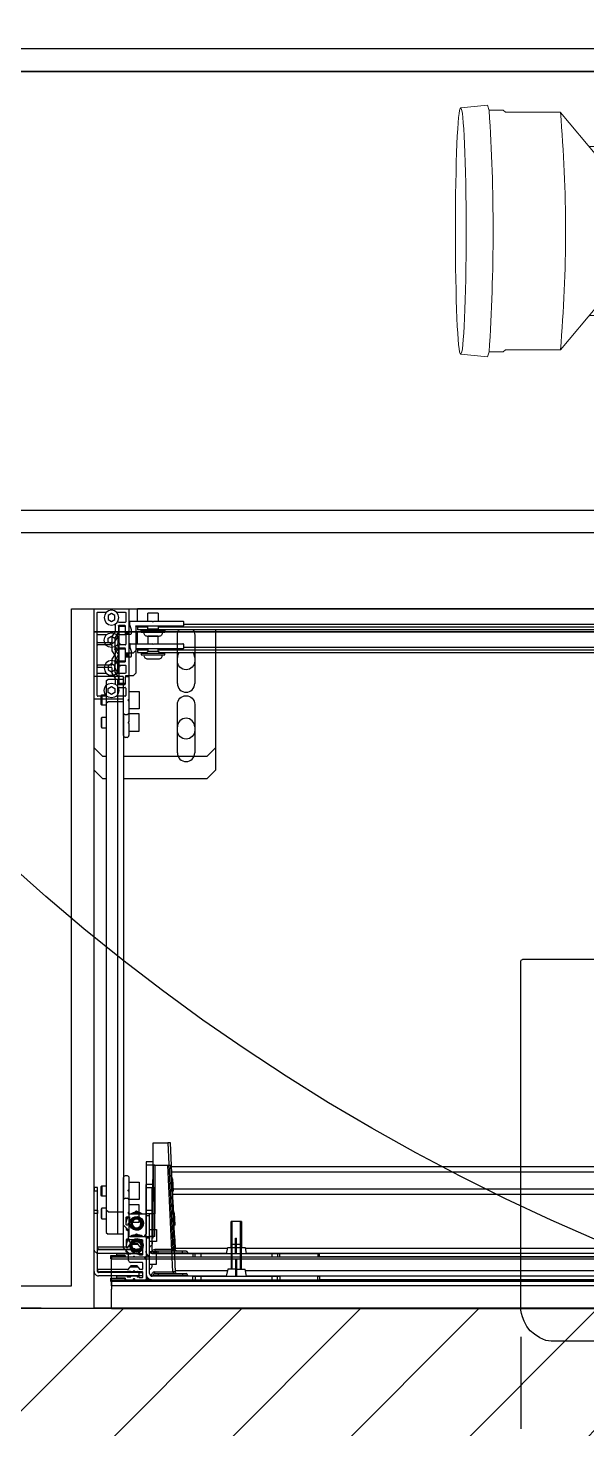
# Model space of a CAD drawing. Header units: centimetres. Extents: x -35664 to 50682, y -23001 to 23705.
# Drawn here: x 8949.5 to 8981.7, y 3815.1 to 3895.9 of the extents above; entities that cross this region are included whole.
import ezdxf

# ---------------------------------------------------------------- set-up
doc = ezdxf.new("R2010")
doc.units = ezdxf.units.CM
for name, pattern in [('ACAD_ISO02W100', [15, 12, -3]), ('Style de ligne -1', [0.41664, 0.20828, -0.20836]), ('VW-01', [0.41656, 0.20828, -0.20828])]:
    doc.linetypes.add(name, pattern=pattern)
for name, color, linetype in [('B aménagement intérieur', 252, 'Continuous'), ('B Faux plafonds', 9, 'Continuous'), ('B Faux plafonds_Hatch', 9, 'Continuous'), ('B Général', 252, 'Continuous'), ('C ANNOTATIONS-prestations', 252, 'Continuous'), ('D SURFACES-shab', 252, 'Continuous'), ('F REMPLISSAGE-vert clair', 252, 'Continuous'), ('F REMPLISSAGE-vert foncé', 252, 'Continuous'), ('MTI900_Alu', 252, 'Continuous'), ('prlm-CHAUFF', 4, 'Continuous'), ('prlm-EAU-CHU', 42, 'Continuous'), ('prlm-MOD', 64, 'Continuous')]:
    doc.layers.add(name, color=color, linetype=linetype)
doc.layers.add('prlm-ZEROPLOT', color=254, linetype='Continuous', plot=False)
doc.layers.get('prlm-CHAUFF').off()

# ---------------------------------------------------------------- blocks, each defined once
blk = doc.blocks.new('B 90.200_wc-2')
at = {"layer": 'B Général', "linetype": 'Continuous'}
for p, q in [((-25, -20.1), (-25, 0)), ((-24.9, 0.1), (24.9, 0.1)), ((25, -20.1), (25, 0)), ((-19.5, -44.2), (-19.5, -21.9)), ((19.5, -44.2), (19.5, -21.9))]:
    blk.add_line(p, q, dxfattribs=at)
at = {"layer": 'B Général', "linetype": 'Continuous', "flags": 128}
blk.add_lwpolyline([(-25, -20.1), (-24.9, -20.6), (-24.75, -20.9), (-24.55, -21.2), (-24.3, -21.45), (-23.9, -21.7), (-23.4, -21.85), (-23.15, -21.9), (23.25, -21.9), (23.55, -21.85), (23.9, -21.7), (24.2, -21.5), (24.45, -21.3), (24.65, -21.05), (24.8, -20.75), (24.9, -20.5), (24.95, -20.3), (25, -20.1)], dxfattribs=at)
for points in [[(-19.5, -44.199), (-19.5, -44.2, 0.036537), (-19.11, -49.53, 0.035337), (-17.941, -54.747), (-17.94, -54.75, 0.041299), (-16.221, -59.088), (-16.22, -59.09), (-16.217, -59.097, 0.041783), (-13.79, -63.08, 0.053503), (-10.774, -66.396), (-10.77, -66.4, 0.054816), (-7.122, -69.019), (-7.12, -69.02, 0.063755), (-3.68, -70.42), (-3.678, -70.421, 0.064897), (0, -70.9)], [(0, -70.9, 0.064897), (3.678, -70.421), (3.68, -70.42, 0.063726), (7.12, -69.02), (7.122, -69.019, 0.054816), (10.77, -66.4), (10.774, -66.396, 0.053503), (13.79, -63.08, 0.041783), (16.217, -59.097), (16.22, -59.09), (16.221, -59.088, 0.041299), (17.94, -54.75), (17.941, -54.747, 0.035337), (19.11, -49.53, 0.036556), (19.5, -44.2)]]:
    blk.add_lwpolyline(points, format="xyb", dxfattribs=at)
at = {"layer": 'B Général', "linetype": 'Continuous'}
for centre, start, end in [((-24.9, 0), 90, 180), ((24.9, 0), 0, 90)]:
    blk.add_arc(centre, 0.1, start, end, dxfattribs=at)
blk = doc.blocks.new('B 90.Groupe-2-1')
at = {"layer": 'B Général', "xscale": -1, "rotation": 270}
blk.add_blockref('B 90.200_wc-2', (35.5, 7.5), dxfattribs=at)
blk = doc.blocks.new('B 90.WC-plan-PMR')
at = {"layer": 'B Général', "linetype": 'Style de ligne -1', "ltscale": 25.4, "flags": 128}
blk.add_lwpolyline([(-114.5, 112.5), (15.5, 112.5), (15.5, 32.5), (-114.5, 32.5)], close=True, dxfattribs=at)
at = {"layer": 'B Général'}
blk.add_blockref('B 90.Groupe-2-1', (0, 0), dxfattribs=at)
blk = doc.blocks.new('B 90.Groupe-7-1')
at = {"layer": 'B Faux plafonds_Hatch', "linetype": 'Continuous'}
h = blk.add_hatch(dxfattribs=at)
h.set_pattern_fill('F_P__SOFFITE', color=256, style=0, pattern_type=2)
h.set_pattern_definition([(45, (0, 0.2205), (-3.5277778, 3.3072917), [])])
h.paths.add_polyline_path([(9042.796, 3554.889), (9042.796, 3822.084), (8892.796, 3822.084), (8892.796, 3893.389), (8822.796, 3893.389), (8822.796, 3554.889)])
at = {"layer": 'B Faux plafonds', "linetype": 'VW-01', "ltscale": 25.4, "flags": 128}
blk.add_lwpolyline([(9042.796, 3554.889), (9042.796, 3822.084), (8892.796, 3822.084), (8892.796, 3893.389), (8822.796, 3893.389), (8822.796, 3554.889)], close=True, dxfattribs=at)
at = {"layer": 'B Général', "linetype": 'Continuous'}
blk.add_line((9042.796, 3893.389), (8806.296, 3893.389), dxfattribs=at)
at = {"layer": 'D SURFACES-shab', "lineweight": 18, "flags": 128}
blk.add_lwpolyline([(8897.796, 3822.084), (9042.796, 3822.084), (9042.796, 3689.481), (8897.796, 3689.481)], close=True, dxfattribs=at)
at = {"layer": 'F REMPLISSAGE-vert clair'}
blk.add_line((9042.796, 3894.689), (8807.596, 3894.689), dxfattribs=at)
at = {"layer": 'F REMPLISSAGE-vert foncé'}
blk.add_line((9042.796, 3894.689), (8807.596, 3894.689), dxfattribs=at)
at = {"layer": 'F REMPLISSAGE-vert foncé', "linetype": 'Continuous'}
blk.add_line((9042.796, 3893.389), (8806.296, 3893.389), dxfattribs=at)
at = {"layer": 'B aménagement intérieur', "rotation": 90}
blk.add_blockref('B 90.WC-plan-PMR', (9010.396, 3806.584), dxfattribs=at)
blk = doc.blocks.new('B 90.Gaine 150_70')
at = {"layer": 'B Général', "linetype": 'Continuous'}
blk.add_line((18.5, 36.305), (-69, 36.305), dxfattribs=at)
at = {"layer": 'B Général', "linetype": 'Continuous', "flags": 128}
for points in [[(-70, 36.305), (19.5, 36.305), (19.5, -2.715), (-70, -2.715)], [(-70, -2.7), (-70, 36.3), (19.5, 36.3), (19.5, -2.7)]]:
    blk.add_lwpolyline(points, close=True, dxfattribs=at)
at = {"layer": 'C ANNOTATIONS-prestations'}
for p, q in [((18.5, 36.305), (18.5, 35.205)), ((-69, 34.755), (18.5, 34.755)), ((18.5, 34.755), (18.5, 35.205)), ((18.5, 34.755), (18.53, 34.755)), ((18.5, 34.755), (18.5, 34.655)), ((18.53, 34.755), (18.53, 34.555)), ((18.5, 34.655), (-69, 34.655)), ((6.5, 34.635), (-22.817, 34.635)), ((10.724, 34.435), (-22.75, 34.435)), ((-22.65, 34.135), (10.784, 34.135)), ((6.5, 34.455), (6.5, 34.655)), ((6.6, 34.455), (6.5, 34.455)), ((6.6, 34.655), (6.6, 34.455)), ((6.6, 34.455), (8.783, 34.455)), ((8.783, 34.455), (8.783, 34.655)), ((8.918, 34.455), (8.783, 34.455)), ((8.918, 34.655), (8.918, 34.455)), ((9.25, 34.455), (8.918, 34.455)), ((9.25, 34.455), (9.25, 34.655)), ((13.35, 34.455), (9.25, 34.455)), ((10.72, 34.455), (10.8, 34.055)), ((11.3, 34.055), (10.8, 34.055)), ((11, 34.055), (11, 32.605)), ((11.061, 34.055), (11.061, 32.605)), ((11.3, 33.646), (11.3, 34.455)), ((11.35, 33.646), (11.35, 34.455)), ((11.35, 34.055), (11.8, 34.055)), ((11.539, 34.055), (11.539, 32.605)), ((11.6, 32.605), (11.6, 34.055)), ((11.8, 34.055), (11.88, 34.455)), ((11.816, 34.135), (14.824, 34.135)), ((14.1, 34.435), (11.876, 34.435)), ((13.35, 34.455), (13.35, 34.655)), ((13.682, 34.455), (13.35, 34.455)), ((13.682, 34.455), (13.682, 34.655)), ((13.817, 34.455), (13.682, 34.455)), ((13.817, 34.655), (13.817, 34.455)), ((13.817, 34.455), (16.15, 34.455)), ((14.1, 34.405), (14.1, 34.455)), ((14.1, 34.405), (14.4, 34.405)), ((14.4, 34.305), (14.2, 34.305)), ((14.4, 34.455), (14.4, 34.405)), ((14.4, 34.405), (15.8, 34.405)), ((14.4, 34.305), (14.4, 34.405)), ((15.8, 34.305), (14.4, 34.305)), ((14.821, 34.198), (14.82, 34.21)), ((14.821, 34.198), (14.971, 34.205)), ((15.1, 28.055), (14.821, 34.198)), ((14.97, 34.21), (14.971, 34.205)), ((16, 34.205), (14.971, 34.205)), ((14.971, 34.205), (15.25, 28.055)), ((15.8, 34.405), (15.8, 34.455)), ((15.8, 34.405), (16.1, 34.405)), ((15.8, 34.305), (15.8, 34.405)), ((16, 34.305), (15.8, 34.305)), ((16, 34.305), (16, 34.205)), ((16.1, 34.455), (16.1, 34.405)), ((16.3, 34.305), (16.3, 32.255)), ((16.4, 34.655), (16.4, 34.55)), ((16.5, 34.655), (16.5, 34.625)), ((16.5, 33.517), (16.5, 34.625)), ((16.7, 34.505), (16.7, 34.215)), ((16.7, 34.435), (16.9, 34.435)), ((16.9, 34.235), (16.7, 34.235)), ((16.7, 34.025), (16.7, 33.685)), ((16.87, 34.535), (16.73, 34.535)), ((17.002, 34.185), (16.73, 34.185)), ((16.859, 34.055), (16.73, 34.055)), ((16.971, 33.918), (16.884, 34.042)), ((16.9, 34.485), (16.9, 34.505)), ((17.001, 34.485), (16.9, 34.485)), ((16.9, 34.435), (19.25, 34.435)), ((16.9, 34.435), (16.9, 34.235)), ((16.9, 34.235), (19.25, 34.235)), ((16.96, 34.485), (16.999, 34.446)), ((16.999, 34.446), (17.037, 34.446)), ((17, 34.235), (17, 34.185)), ((17.03, 34.205), (17.129, 34.205)), ((17.043, 34.185), (17.043, 34.235)), ((17.345, 34.435), (17.06, 34.435)), ((17.129, 34.655), (17.179, 34.606)), ((17.129, 34.205), (17.179, 34.156)), ((17.164, 34.62), (17.236, 34.62)), ((17.221, 34.606), (17.271, 34.655)), ((17.221, 34.156), (17.271, 34.205)), ((17.271, 34.205), (17.375, 34.205)), ((17.357, 34.185), (17.357, 34.235)), ((17.368, 34.446), (17.401, 34.446)), ((17.4, 34.185), (17.4, 34.235)), ((17.401, 34.446), (17.44, 34.485)), ((17.403, 34.185), (17.577, 34.185)), ((17.576, 34.485), (17.404, 34.485)), ((17.516, 34.042), (17.429, 33.918)), ((19.27, 34.055), (17.541, 34.055)), ((17.605, 34.205), (19.2, 34.205)), ((18.17, 34.435), (17.635, 34.435)), ((17.7, 34.625), (17.7, 34.585)), ((17.73, 34.555), (17.73, 34.655)), ((17.73, 34.555), (18.17, 34.555)), ((18.53, 34.555), (17.73, 34.555)), ((18.2, 34.525), (18.2, 34.465)), ((19.3, 34.185), (19.3, 30.835)), ((19.3, 34.105), (19.3, 34.085)), ((19.5, 34.185), (19.5, 30.835)), ((11.3, 33.51), (11.3, 33.646)), ((11.35, 33.646), (11.3, 33.646)), ((11.35, 33.51), (11.3, 33.51)), ((11.35, 33.51), (11.35, 33.646)), ((15.9, 33.755), (15.9, 33.055)), ((16.3, 33.755), (15.9, 33.755)), ((16.15, 33.852), (16.15, 33.755)), ((16.5, 33.517), (16.5, 33.293)), ((16.5, 32.185), (16.5, 33.293)), ((16.579, 33.426), (16.509, 33.496)), ((16.509, 33.314), (16.579, 33.384)), ((16.73, 33.655), (17.41, 33.655)), ((17.404, 33.905), (16.996, 33.905)), ((17, 33.905), (17, 33.875)), ((17, 33.875), (17.4, 33.875)), ((17, 33.875), (17.02, 33.855)), ((17.02, 33.855), (17.38, 33.855)), ((17.043, 33.855), (17.043, 33.905)), ((17.357, 33.855), (17.357, 33.905)), ((17.38, 33.855), (17.4, 33.875)), ((17.4, 33.875), (17.4, 33.905)), ((17.51, 33.555), (17.51, 33.127)), ((11.6, 32.605), (11, 32.605)), ((14.884, 32.805), (14.834, 32.803)), ((14.866, 32.101), (14.834, 32.803)), ((15.9, 33.055), (16.3, 33.055)), ((16.15, 33.055), (16.15, 32.155)), ((16.7, 32.899), (16.7, 32.511)), ((17.407, 32.495), (17.43, 32.495)), ((17.46, 32.465), (17.46, 32.355)), ((17.51, 32.705), (17.479, 32.705)), ((17.49, 32.325), (17.62, 32.325)), ((17.519, 33.106), (17.791, 32.834)), ((17.54, 32.775), (17.54, 32.735)), ((17.556, 33.113), (17.656, 33.055)), ((17.62, 32.805), (17.57, 32.805)), ((17.65, 32.351), (17.604, 32.325)), ((17.65, 32.355), (17.65, 32.775)), ((17.656, 33.055), (17.656, 32.969)), ((17.8, 32.813), (17.8, 30.055)), ((14.866, 32.101), (14.916, 32.104)), ((16, 32.155), (16, 29.355)), ((16, 32.155), (16.15, 32.155)), ((16.101, 28.055), (16.11, 32.255)), ((16.11, 32.255), (16.15, 32.257)), ((16.15, 32.155), (16.3, 32.155)), ((16.15, 32.155), (16.15, 30.655)), ((16.3, 32.255), (16.5, 32.255)), ((16.3, 32.155), (16.3, 32.255)), ((16.5, 32.155), (16.3, 32.155)), ((16.5, 32.185), (16.5, 32.155)), ((16.5, 32.155), (16.5, 30.655)), ((17.47, 32.155), (16.53, 32.155)), ((17.05, 32.005), (16.95, 32.063)), ((17.15, 32.063), (17.05, 32.005)), ((17.5, 30.867), (17.5, 32.125)), ((17.8, 32.035), (18.15, 32.035)), ((18.15, 32.035), (18.7, 32.035)), ((18.15, 1.335), (18.15, 32.035)), ((18.8, 31.935), (18.7, 32.035)), ((18.8, 1.435), (18.8, 31.935)), ((14.973, 30.843), (14.923, 30.841)), ((14.955, 30.139), (14.923, 30.841)), ((16.9, 31.335), (16.9, 30.335)), ((17.5, 31.335), (16.9, 31.335)), ((17.5, 30.867), (17.5, 30.743)), ((17.5, 30.055), (17.5, 30.743)), ((17.529, 30.826), (17.509, 30.846)), ((17.509, 30.764), (17.529, 30.784)), ((19.05, 31.135), (18.8, 31.135)), ((19.05, 31.135), (19.05, 30.535)), ((19.1, 31.085), (19.05, 31.135)), ((19.1, 30.585), (19.1, 31.085)), ((19.3, 30.835), (19.5, 30.835)), ((19.3, 30.635), (19.3, 30.835)), ((19.5, 30.835), (19.5, 30.635)), ((14.955, 30.139), (15.005, 30.142)), ((16.15, 30.655), (16.5, 30.655)), ((16.5, 30.655), (16.5, 29.355)), ((16.9, 30.335), (17.5, 30.335)), ((17.7, 29.955), (17.6, 29.955)), ((17.8, 3.285), (17.8, 30.055)), ((18.8, 30.535), (19.05, 30.535)), ((19.05, 30.535), (19.1, 30.585)), ((19.5, 30.635), (19.3, 30.635)), ((-22.475, 29.735), (15.024, 29.735)), ((-22.475, 29.435), (15.037, 29.435)), ((16, 29.355), (16.5, 29.355)), ((16.103, 29.155), (16.5, 29.155)), ((16.5, 29.355), (16.5, 29.155)), ((15.25, 28.055), (15.1, 28.055)), ((16.101, 28.055), (15.25, 28.055)), ((12.5, 5.285), (13, 5.785)), ((13, 5.785), (17.8, 5.785)), ((18.8, 5.785), (19, 5.785)), ((19, 5.785), (19.5, 5.285)), ((12.5, -1.515), (12.5, 5.285)), ((19.5, 5.285), (19.5, 1.155)), ((13.7, 2.785), (13.7, 4.285)), ((14.7, 4.285), (14.7, 2.785)), ((17.5, 2.585), (17.5, 3.285)), ((17.6, 3.385), (17.7, 3.385)), ((17.8, 3.285), (17.8, 1.215)), ((16.9, 3.035), (16.9, 2.035)), ((17.5, 3.035), (16.9, 3.035)), ((17.529, 2.556), (17.5, 2.585)), ((17.5, 2.585), (17.5, 2.485)), ((17.5, 2.485), (17.529, 2.514)), ((17.5, -0.085), (17.5, 2.485)), ((19.05, 2.835), (18.8, 2.835)), ((19.05, 2.835), (19.05, 2.235)), ((19.1, 2.785), (19.05, 2.835)), ((19.1, 2.285), (19.1, 2.785)), ((16.9, 2.035), (17.5, 2.035)), ((18.8, 2.235), (19.05, 2.235)), ((19.05, 2.235), (19.1, 2.285)), ((17.68, 0.545), (17.68, 0.975)), ((17.71, 1.005), (18.217, 1.005)), ((17.8, 1.335), (18.15, 1.335)), ((17.83, 1.185), (19.47, 1.185)), ((18.15, 1.335), (18.7, 1.335)), ((18.3, 0.8), (18.5, 0.916)), ((18.5, 0.916), (18.7, 0.8)), ((18.7, 1.335), (18.8, 1.435)), ((18.783, 1.005), (19.29, 1.005)), ((19.32, 0.975), (19.32, -0.625)), ((19.5, 1.155), (19.5, -2.685)), ((13.7, -1.215), (13.7, 0.285)), ((14.7, 0.285), (14.7, -1.215)), ((17.7, 0.305), (17.7, -0.085)), ((18.03, 0.515), (17.71, 0.515)), ((18.07, 0.335), (17.73, 0.335)), ((17.73, 0.285), (18.02, 0.285)), ((18.05, 0.255), (18.05, -0.665)), ((18.1, -0.065), (18.1, 0.305)), ((18.28, -0.001), (18.28, 0.321)), ((18.3, 0.57), (18.3, 0.8)), ((18.5, 0.454), (18.3, 0.57)), ((18.7, 0.57), (18.5, 0.454)), ((18.7, 0.8), (18.7, 0.57)), ((17.25, -0.165), (17.1, -0.315)), ((17.1, -1.715), (17.1, -0.315)), ((17.25, -0.165), (17.67, -0.165)), ((17.67, -0.115), (17.53, -0.115)), ((17.7, -0.135), (17.7, -0.085)), ((18.05, -0.665), (18, -0.715)), ((18, -0.715), (18.05, -0.765)), ((18.127, -0.315), (18.05, -0.315)), ((18.05, -0.392), (18.171, -0.392)), ((18.05, -0.765), (18.05, -1.685)), ((18.295, -0.357), (18.1, -0.065)), ((18.127, -0.315), (18.127, -1.115)), ((18.3, -0.615), (18.127, -0.315)), ((18.48, -0.311), (18.285, -0.018)), ((18.3, -1.056), (18.3, -0.374)), ((18.48, -0.625), (18.48, -0.311)), ((18.48, -1.11), (18.48, -0.805)), ((19.29, -0.655), (18.51, -0.655)), ((18.51, -0.775), (19.29, -0.775)), ((19.32, -0.805), (19.32, -2.505)), ((15.75, -1.515), (-66.25, -1.515)), ((16.78, -1.365), (15.42, -1.365)), ((15.42, -1.365), (15.42, -1.465)), ((16.78, -1.465), (15.42, -1.465)), ((15.42, -1.465), (15.42, -1.515)), ((15.7, -1.465), (15.8, -1.565)), ((16.425, -1.135), (15.775, -1.135)), ((15.8, -1.565), (16.4, -1.565)), ((15.8, -1.565), (15.8, -1.715)), ((16.4, -1.565), (16.5, -1.465)), ((16.4, -1.715), (16.4, -1.565)), ((17, -1.515), (16.45, -1.515)), ((16.78, -1.465), (16.78, -1.365)), ((16.78, -1.515), (16.78, -1.465)), ((17, -1.665), (17, -1.515)), ((17.35, -1.295), (17.35, -1.51)), ((17.448, -1.81), (17.352, -1.52)), ((17.67, -1.265), (17.38, -1.265)), ((17.5, -2.685), (17.5, -1.345)), ((17.53, -1.315), (17.67, -1.315)), ((17.7, -1.345), (17.7, -1.295)), ((17.7, -1.345), (17.7, -1.735)), ((18.05, -1.038), (18.171, -1.038)), ((18.05, -1.115), (18.127, -1.115)), ((18.1, -1.735), (18.1, -1.374)), ((18.105, -1.357), (18.295, -1.073)), ((18.127, -1.115), (18.3, -0.815)), ((18.28, -1.851), (18.28, -1.429)), ((18.285, -1.412), (18.475, -1.127)), ((15.8, -1.665), (-66.3, -1.665)), ((14.35, -1.815), (-64.85, -1.815)), ((14.35, -1.985), (14.35, -1.745)), ((14.38, -1.715), (17.04, -1.715)), ((16.05, -2.015), (14.38, -2.015)), ((15.8, -2.015), (15.8, -2.465)), ((16.05, -2.015), (16.1, -1.965)), ((16.1, -1.965), (16.15, -2.015)), ((17.42, -2.015), (16.15, -2.015)), ((17, -1.665), (16.4, -1.665)), ((16.4, -2.465), (16.4, -2.015)), ((17, -1.665), (17, -1.715)), ((17, -2.015), (17, -2.715)), ((17.45, -1.985), (17.45, -1.82)), ((17.68, -2.505), (17.68, -1.975)), ((17.71, -1.945), (18.056, -1.945)), ((18.02, -1.715), (17.73, -1.715)), ((17.73, -1.765), (18.07, -1.765)), ((18.3, -2.1), (18.5, -1.984)), ((18.3, -2.33), (18.3, -2.1)), ((18.5, -2.446), (18.3, -2.33)), ((18.5, -1.984), (18.7, -2.1)), ((18.7, -2.33), (18.5, -2.446)), ((18.7, -2.1), (18.7, -2.33)), ((17, -2.715), (-67.5, -2.715)), ((16.4, -2.465), (15.8, -2.465)), ((17.53, -2.715), (17, -2.715)), ((19.47, -2.715), (17.53, -2.715)), ((18.217, -2.535), (17.71, -2.535)), ((19.29, -2.535), (18.783, -2.535)), ((19.5, -2.715), (19.47, -2.715)), ((19.5, -2.685), (19.5, -2.715)), ((75, -35), (-75, -35))]:
    blk.add_line(p, q, dxfattribs=at)
at = {"layer": 'C ANNOTATIONS-prestations', "flags": 128}
for points in [[(14.1, 34.405, 0.198912), (14.129, 34.334, 0.198912), (14.2, 34.305)], [(14.82, 34.21, 0.193016), (14.789, 34.277, 0.193016), (14.72, 34.305)], [(16, 34.205, 0.227222), (16.156, 34.28, 0.227222), (16.195, 34.448)], [(16, 34.305, 0.198912), (16.071, 34.334, 0.198912), (16.1, 34.405)], [(16.5, 34.305, 0.198912), (16.397, 34.552, 0.198912), (16.15, 34.655)], [(16.3, 34.305, 0.198912), (16.256, 34.411, 0.198912), (16.15, 34.455)], [(16.222, 34.005, 0.109774), (16.169, 33.936, 0.109774), (16.15, 33.852)], [(16.222, 34.005, 0.028434), (16.263, 34.044, 0.028434), (16.3, 34.087)], [(16.53, 34.655, 0.198912), (16.509, 34.646, 0.198912), (16.5, 34.625)], [(16.73, 34.535, 0.198912), (16.709, 34.526, 0.198912), (16.7, 34.505)], [(16.7, 34.215, 0.198912), (16.709, 34.194, 0.198912), (16.73, 34.185)], [(16.73, 34.055, 0.198912), (16.709, 34.046, 0.198912), (16.7, 34.025)], [(16.884, 34.042, 0.120588), (16.873, 34.052, 0.120588), (16.859, 34.055)], [(16.9, 34.505, 0.198912), (16.891, 34.526, 0.198912), (16.87, 34.535)], [(17, 34.435, 0.013224), (17, 34.44, 0.013224), (16.999, 34.446)], [(17.03, 34.46, 0.17724), (17.02, 34.478, 0.17724), (17.001, 34.485)], [(17.002, 34.185, 0.155096), (17.019, 34.191, 0.155096), (17.03, 34.205)], [(17.03, 34.46, 0.17724), (17.041, 34.442, 0.17724), (17.06, 34.435)], [(17.179, 34.606, 0.198912), (17.2, 34.597, 0.198912), (17.221, 34.606)], [(17.179, 34.156, 0.198912), (17.2, 34.147, 0.198912), (17.221, 34.156)], [(17.345, 34.435, 0.17724), (17.364, 34.442, 0.17724), (17.375, 34.46)], [(17.404, 34.485, 0.17724), (17.385, 34.478, 0.17724), (17.375, 34.46)], [(17.375, 34.205, 0.155096), (17.386, 34.191, 0.155096), (17.403, 34.185)], [(17.401, 34.446, 0.013224), (17.4, 34.44, 0.013224), (17.4, 34.435)], [(17.541, 34.055, 0.120588), (17.527, 34.052, 0.120588), (17.516, 34.042)], [(17.605, 34.46, 0.17724), (17.595, 34.478, 0.17724), (17.576, 34.485)], [(17.577, 34.185, 0.155096), (17.594, 34.191, 0.155096), (17.605, 34.205)], [(17.605, 34.46, 0.17724), (17.616, 34.442, 0.17724), (17.635, 34.435)], [(17.7, 34.625, 0.198912), (17.691, 34.646, 0.198912), (17.67, 34.655)], [(17.7, 34.585, 0.198912), (17.709, 34.564, 0.198912), (17.73, 34.555)], [(18.2, 34.525, 0.198912), (18.191, 34.546, 0.198912), (18.17, 34.555)], [(18.17, 34.435, 0.198912), (18.191, 34.444, 0.198912), (18.2, 34.465)], [(19.3, 34.105, 0.198912), (19.271, 34.176, 0.198912), (19.2, 34.205)], [(19.5, 34.185, 0.198912), (19.427, 34.362, 0.198912), (19.25, 34.435)], [(19.3, 34.185, 0.198912), (19.285, 34.22, 0.198912), (19.25, 34.235)], [(19.27, 34.055, 0.198912), (19.291, 34.064, 0.198912), (19.3, 34.085)], [(16.5, 33.517, 0.098491), (16.502, 33.506, 0.098491), (16.509, 33.496)], [(16.509, 33.314, 0.098491), (16.502, 33.304, 0.098491), (16.5, 33.293)], [(16.579, 33.384, 0.198912), (16.588, 33.405, 0.198912), (16.579, 33.426)], [(16.7, 33.685, 0.198912), (16.709, 33.664, 0.198912), (16.73, 33.655)], [(16.971, 33.918, 0.120588), (16.982, 33.908, 0.120588), (16.996, 33.905)], [(17.404, 33.905, 0.120588), (17.418, 33.908, 0.120588), (17.429, 33.918)], [(17.51, 33.555, 0.198912), (17.481, 33.626, 0.198912), (17.41, 33.655)], [(17.633, 32.992, 0.041018), (17.579, 33.083, 0.041018), (17.51, 33.164)], [(17.51, 33.127, 0.098491), (17.512, 33.116, 0.098491), (17.519, 33.106)], [(17.449, 32.733, 0.366532), (17.088, 33.103, 0.366532), (16.664, 32.808, 0.366532), (16.884, 32.341, 0.366532), (17.382, 32.482)], [(17.382, 32.482, 0.082935), (17.436, 32.602, 0.082935), (17.449, 32.733)], [(17.407, 32.495, 0.122946), (17.393, 32.491, 0.122946), (17.382, 32.482)], [(17.46, 32.465, 0.198912), (17.451, 32.486, 0.198912), (17.43, 32.495)], [(17.449, 32.733, 0.189855), (17.458, 32.713, 0.189855), (17.479, 32.705)], [(17.46, 32.355, 0.198912), (17.469, 32.334, 0.198912), (17.49, 32.325)], [(17.51, 32.705, 0.198912), (17.531, 32.714, 0.198912), (17.54, 32.735)], [(17.514, 32.325, 0.104675), (17.628, 32.546, 0.104675), (17.643, 32.794)], [(17.57, 32.805, 0.198912), (17.549, 32.796, 0.198912), (17.54, 32.775)], [(17.577, 32.325, 0.02871), (17.617, 32.388, 0.02871), (17.65, 32.455)], [(17.65, 32.775, 0.198912), (17.641, 32.796, 0.198912), (17.62, 32.805)], [(17.62, 32.325, 0.198912), (17.641, 32.334, 0.198912), (17.65, 32.355)], [(17.8, 32.813, 0.098491), (17.798, 32.824, 0.098491), (17.791, 32.834)], [(16.5, 32.185, 0.198912), (16.509, 32.164, 0.198912), (16.53, 32.155)], [(16.704, 32.155, 0.14145), (17.05, 32.055, 0.14145), (17.396, 32.155)], [(16.81, 32.155, 0.103148), (17.05, 32.105, 0.103148), (17.29, 32.155)], [(17.5, 32.125, 0.198912), (17.491, 32.146, 0.198912), (17.47, 32.155)], [(17.5, 30.867, 0.098491), (17.502, 30.856, 0.098491), (17.509, 30.846)], [(17.509, 30.764, 0.098491), (17.502, 30.754, 0.098491), (17.5, 30.743)], [(17.529, 30.784, 0.198912), (17.538, 30.805, 0.198912), (17.529, 30.826)], [(17.5, 30.055, 0.198912), (17.529, 29.984, 0.198912), (17.6, 29.955)], [(17.7, 29.955, 0.198912), (17.771, 29.984, 0.198912), (17.8, 30.055)], [(14.7, 4.285, 0.414214), (14.2, 4.785, 0.414214), (13.7, 4.285)], [(17.6, 3.385, 0.198912), (17.529, 3.356, 0.198912), (17.5, 3.285)], [(17.8, 3.285, 0.198912), (17.771, 3.356, 0.198912), (17.7, 3.385)], [(13.7, 2.785, 0.414214), (14.2, 2.285, 0.414214), (14.7, 2.785)], [(17.529, 2.514, 0.198912), (17.538, 2.535, 0.198912), (17.529, 2.556)], [(17.71, 1.005, 0.198912), (17.689, 0.996, 0.198912), (17.68, 0.975)], [(17.8, 1.215, 0.198912), (17.809, 1.194, 0.198912), (17.83, 1.185)], [(18.22, 1.005, 0.01196), (18.219, 1.005, 0.01196), (18.217, 1.005)], [(18.783, 1.005, 0.01196), (18.781, 1.005, 0.01196), (18.78, 1.005)], [(19.32, 0.975, 0.198912), (19.311, 0.996, 0.198912), (19.29, 1.005)], [(19.5, 1.155, 0.198912), (19.491, 1.176, 0.198912), (19.47, 1.185)], [(14.7, 0.285, 0.414214), (14.2, 0.785, 0.414214), (13.7, 0.285)], [(17.68, 0.545, 0.198912), (17.689, 0.524, 0.198912), (17.71, 0.515)], [(17.73, 0.335, 0.198912), (17.709, 0.326, 0.198912), (17.7, 0.305)], [(17.73, 0.285, 0.198912), (17.709, 0.276, 0.198912), (17.7, 0.255)], [(18.05, 0.255, 0.198912), (18.041, 0.276, 0.198912), (18.02, 0.285)], [(18.03, 0.515, 0.095961), (18.068, 0.522, 0.095961), (18.099, 0.543)], [(18.1, 0.305, 0.198912), (18.091, 0.326, 0.198912), (18.07, 0.335)], [(17.5, -0.085, 0.198912), (17.509, -0.106, 0.198912), (17.53, -0.115)], [(17.67, -0.115, 0.198912), (17.691, -0.106, 0.198912), (17.7, -0.085)], [(17.67, -0.165, 0.198912), (17.691, -0.156, 0.198912), (17.7, -0.135)], [(18.28, -0.001, 0.073633), (18.281, -0.01, 0.073633), (18.285, -0.018)], [(18.3, -0.374, 0.073633), (18.299, -0.365, 0.073633), (18.295, -0.357)], [(18.48, -0.625, 0.198912), (18.489, -0.646, 0.198912), (18.51, -0.655)], [(18.51, -0.775, 0.198912), (18.489, -0.784, 0.198912), (18.48, -0.805)], [(19.29, -0.655, 0.198912), (19.311, -0.646, 0.198912), (19.32, -0.625)], [(19.32, -0.805, 0.198912), (19.311, -0.784, 0.198912), (19.29, -0.775)], [(13.7, -1.215, 0.080612), (13.726, -1.373, 0.080612), (13.8, -1.515)], [(14.6, -1.515, 0.080612), (14.674, -1.373, 0.080612), (14.7, -1.215)], [(15.775, -1.135, 0.218554), (15.623, -1.205, 0.218554), (15.577, -1.365)], [(15.577, -1.36, 0.003145), (15.576, -1.362, 0.003145), (15.576, -1.365)], [(16.623, -1.365, 0.218554), (16.577, -1.205, 0.218554), (16.425, -1.135)], [(16.624, -1.365, 0.003145), (16.624, -1.362, 0.003145), (16.623, -1.36)], [(17.38, -1.265, 0.198912), (17.359, -1.274, 0.198912), (17.35, -1.295)], [(17.35, -1.51, 0.040241), (17.35, -1.515, 0.040241), (17.352, -1.52)], [(17.53, -1.315, 0.198912), (17.509, -1.324, 0.198912), (17.5, -1.345)], [(17.7, -1.295, 0.198912), (17.691, -1.274, 0.198912), (17.67, -1.265)], [(17.7, -1.345, 0.198912), (17.691, -1.324, 0.198912), (17.67, -1.315)], [(18.105, -1.357, 0.073633), (18.101, -1.365, 0.073633), (18.1, -1.374)], [(18.285, -1.412, 0.073633), (18.281, -1.42, 0.073633), (18.28, -1.429)], [(18.295, -1.073, 0.073633), (18.299, -1.065, 0.073633), (18.3, -1.056)], [(18.475, -1.127, 0.073633), (18.479, -1.119, 0.073633), (18.48, -1.11)], [(14.38, -1.715, 0.198912), (14.359, -1.724, 0.198912), (14.35, -1.745)], [(14.35, -1.985, 0.198912), (14.359, -2.006, 0.198912), (14.38, -2.015)], [(17.04, -1.715, 0.414214), (17.07, -1.745, 0.414214), (17.1, -1.715)], [(17.42, -2.015, 0.198912), (17.441, -2.006, 0.198912), (17.45, -1.985)], [(17.45, -1.82, 0.040241), (17.45, -1.815, 0.040241), (17.448, -1.81)], [(17.71, -1.945, 0.198912), (17.689, -1.954, 0.198912), (17.68, -1.975)], [(17.7, -1.685, 0.198912), (17.709, -1.706, 0.198912), (17.73, -1.715)], [(17.7, -1.735, 0.198912), (17.709, -1.756, 0.198912), (17.73, -1.765)], [(18.02, -1.715, 0.198912), (18.041, -1.706, 0.198912), (18.05, -1.685)], [(18.14, -1.99, 0.123554), (18.104, -1.957, 0.123554), (18.056, -1.945)], [(18.07, -1.765, 0.198912), (18.091, -1.756, 0.198912), (18.1, -1.735)], [(17.5, -2.685, 0.198912), (17.509, -2.706, 0.198912), (17.53, -2.715)], [(17.68, -2.505, 0.198912), (17.689, -2.526, 0.198912), (17.71, -2.535)], [(18.217, -2.535, 0.01196), (18.219, -2.535, 0.01196), (18.22, -2.535)], [(18.78, -2.535, 0.01196), (18.781, -2.535, 0.01196), (18.783, -2.535)], [(19.29, -2.535, 0.198912), (19.311, -2.526, 0.198912), (19.32, -2.505)], [(19.47, -2.715, 0.198912), (19.491, -2.706, 0.198912), (19.5, -2.685)]]:
    blk.add_lwpolyline(points, format="xyb", dxfattribs=at)
at = {"layer": 'C ANNOTATIONS-prestations'}
for centre, radius in [((17.05, 32.705), 0.35), ((17.05, 32.705), 0.3), ((17.05, 32.705), 0.25), ((18.5, 0.685), 0.425), ((18.5, -2.215), 0.425)]:
    blk.add_circle(centre, radius, dxfattribs=at)
for points, knots in [([(14.97, 34.21), (14.97, 34.21), (14.968, 34.222), (14.956, 34.239), (14.941, 34.252), (14.921, 34.265), (14.896, 34.276), (14.867, 34.286), (14.818, 34.298), (14.754, 34.305), (14.724, 34.305), (14.722, 34.305), (14.72, 34.305)], [0, 0, 0, 1, 2, 3, 4, 5, 6, 7, 8, 9, 9, 10, 10, 10]), ([(14.82, 34.21), (14.82, 34.209), (14.821, 34.209), (14.822, 34.209), (14.824, 34.208), (14.833, 34.207), (14.852, 34.207), (14.88, 34.207), (14.931, 34.208), (14.968, 34.209), (14.969, 34.209), (14.97, 34.21)], [0, 0, 0, 1, 2, 3, 4, 5, 6, 7, 8, 8, 9, 9, 9])]:
    blk.add_open_spline(points, degree=2, knots=knots, dxfattribs=at)
blk = doc.blocks.new('xi.dchrob')
at = {"layer": 'prlm-ZEROPLOT', "color": 253, "linetype": 'ACAD_ISO02W100', "ltscale": 5}
for radius in [180, 120]:
    blk.add_circle((13.375, 0), radius, dxfattribs=at)
blk = doc.blocks.new('xi.aam33')
at = {"layer": 'prlm-EAU-CHU', "color": 0, "lineweight": 13}
for p, q in [((-5.89, 11.331), (-5.799, 13.123)), ((5.799, 13.123), (5.89, 11.331)), ((-5.41, 7.114), (-5.41, 10.463)), ((5.41, 10.463), (5.41, 7.114)), ((6.828, 4.34), (8.907, 6.841)), ((8.922, 6.85), (12.093, 6.85)), ((12.093, 6.85), (12.219, 6.97)), ((12.219, 6.97), (13.031, 6.97)), ((13.12, 7.25), (13.031, 6.97)), ((13.12, 7.25), (14.668, 7.106)), ((-5, 3.931), (-5, 6.323)), ((5, 6.323), (5, 4.87)), ((7.269, 4.87), (4.958, 4.867)), ((8.907, -6.841), (6.828, -4.34)), ((4.091, -4.87), (7.269, -4.87)), ((12.093, -6.85), (8.922, -6.85)), ((12.219, -6.97), (12.093, -6.85)), ((13.031, -6.97), (12.219, -6.97)), ((13.028, -6.944), (13.12, -7.25)), ((14.668, -7.106), (13.12, -7.25))]:
    blk.add_line(p, q, dxfattribs=at)
at = {"layer": 'prlm-EAU-CHU', "color": 0, "lineweight": 13, "flags": 128}
blk.add_lwpolyline([(4.958, 4.867), (4.86, 4.836), (4.68, 4.729), (4.43, 4.564)], dxfattribs=at)
at = {"layer": 'prlm-EAU-CHU', "color": 0, "lineweight": 13}
for radius in [6.36, 4.675]:
    blk.add_circle((0, 0), radius, dxfattribs=at)
for centre, radius, start, end in [((-4.475, 7.136), 0.936, 184.66048, 218.12589), ((-2.54, 9.094), 3.683, 223.50702, 258.77599), ((2.54, 9.094), 3.683, 281.22401, 316.49298), ((4.475, 7.136), 0.936, 321.87411, 355.33952), ((87.178, 0), 78.555, 174.99745, 185.00255), ((119.647, -0.014), 106.844, 176.25229, 183.71904), ((11.683, 0.728), 6.052, 143.44583, 163.86683), ((11.683, -0.728), 6.052, 196.13317, 216.55417)]:
    blk.add_arc(centre, radius, start, end, dxfattribs=at)
at = {"layer": 'prlm-EAU-CHU', "color": 0, "lineweight": 13, "extrusion": (0, 0, -1)}
for centre, major_axis, ratio in [((0, 13.073), (-5.789, 0), 0.383426), ((0, 13.073), (-5.115, 0), 0.383329), ((14.667, 0), (0, -7.101), 0.043635)]:
    blk.add_ellipse(centre, major_axis=major_axis, ratio=ratio, dxfattribs=at)
for centre, major_axis, ratio, start_param, end_param in [((-0.001, 12.093), (4.098, -0.028), 0.383971, 2.986035, 6.398097), ((0, 11.414), (5.894, 0), 0.391508, 0.036281, 3.105311)]:
    blk.add_ellipse(centre, major_axis=major_axis, ratio=ratio, start_param=start_param, end_param=end_param, dxfattribs=at)
blk = doc.blocks.new('B 70.MTI900_Alu_390')
at = {"layer": 'MTI900_Alu', "color": 1, "linetype": 'Continuous'}
for p, q in [((-4.225, 0), (4.225, 0)), ((4.278, 0), (4.225, 0)), ((4.225, -0.07), (4.225, 0)), ((4.472, 0), (4.278, 0)), ((4.475, 0), (4.472, 0)), ((4.475, -0.003), (4.475, 0)), ((3.96, -0.073), (3.96, -0.097)), ((4.13, -0.07), (3.963, -0.07)), ((4.105, -0.025), (4.165, -0.025)), ((4.105, -0.025), (4.105, -0.07)), ((4.135, -0.075), (4.13, -0.07)), ((4.14, -0.07), (4.135, -0.075)), ((4.267, -0.07), (4.14, -0.07)), ((4.165, -0.07), (4.165, -0.025)), ((4.27, -0.0895), (4.27, -0.073)), ((4.275, -0.003), (4.275, -0.137)), ((4.293, -0.021), (4.293, -0.074)), ((4.3467, -0.018), (4.296, -0.018)), ((4.296, -0.077), (4.3306, -0.077)), ((4.355, -0.0385), (4.375, -0.0269)), ((4.355, -0.0615), (4.355, -0.0385)), ((4.375, -0.0731), (4.355, -0.0615)), ((4.375, -0.0269), (4.395, -0.0385)), ((4.395, -0.0615), (4.375, -0.0731)), ((4.395, -0.0385), (4.395, -0.0615)), ((4.454, -0.018), (4.4033, -0.018)), ((4.457, -0.191), (4.457, -0.021)), ((4.475, -0.387), (4.475, -0.003)), ((-4.105, -0.105), (4.105, -0.105)), ((-4.1, -0.12), (4.1, -0.12)), ((-3.96, -0.09), (3.96, -0.09)), ((3.775, -0.12), (3.775, -0.8)), ((3.895, -0.15), (3.895, -0.3)), ((3.963, -0.1), (4.229, -0.1)), ((3.995, -0.3), (3.995, -0.15)), ((4.067, -0.12), (4.067, -0.125)), ((4.067, -0.125), (4.203, -0.125)), ((4.067, -0.125), (4.067, -0.135)), ((4.067, -0.135), (4.203, -0.135)), ((4.105, -0.115), (4.095, -0.125)), ((4.1025, -0.158), (4.1675, -0.158)), ((4.105, -0.1), (4.105, -0.115)), ((4.165, -0.115), (4.105, -0.115)), ((4.165, -0.115), (4.165, -0.1)), ((4.165, -0.105), (4.225, -0.105)), ((4.175, -0.125), (4.165, -0.115)), ((4.17, -0.12), (4.225, -0.12)), ((4.203, -0.125), (4.203, -0.12)), ((4.203, -0.135), (4.203, -0.125)), ((4.225, -0.105), (4.225, -0.1)), ((4.225, -0.105), (4.225, -0.12)), ((4.235, -0.1), (4.235, -0.24)), ((4.26, -0.142), (4.26, -0.1205)), ((4.2602, -0.1195), (4.2698, -0.0905)), ((4.292, -0.145), (4.263, -0.145)), ((4.278, -0.14), (4.292, -0.14)), ((4.295, -0.137), (4.295, -0.098)), ((4.295, -0.137), (4.295, -0.142)), ((4.298, -0.095), (4.332, -0.095)), ((4.327, -0.1), (4.298, -0.1)), ((4.33, -0.195), (4.33, -0.103)), ((4.3377, -0.16), (4.33, -0.16)), ((4.335, -0.098), (4.335, -0.1341)), ((4.3355, -0.1358), (4.3545, -0.1642)), ((4.3377, -0.16), (4.3377, -0.24)), ((4.355, -0.19), (4.3377, -0.16)), ((4.353, -0.0864), (4.353, -0.1286)), ((4.3535, -0.1303), (4.3725, -0.1588)), ((4.373, -0.1605), (4.373, -0.191)), ((4.235, -0.24), (4.25, -0.255)), ((4.33, -0.195), (4.325, -0.2)), ((4.325, -0.2), (4.33, -0.205)), ((4.33, -0.1677), (4.3421, -0.1677)), ((4.33, -0.297), (4.33, -0.205)), ((4.33, -0.2323), (4.3421, -0.2323)), ((4.33, -0.24), (4.3377, -0.24)), ((4.3545, -0.2358), (4.335, -0.265)), ((4.3377, -0.24), (4.355, -0.21)), ((4.373, -0.2404), (4.3535, -0.2697)), ((4.355, -0.1659), (4.355, -0.2341)), ((4.373, -0.209), (4.373, -0.2404)), ((4.454, -0.194), (4.376, -0.194)), ((4.376, -0.206), (4.454, -0.206)), ((4.457, -0.369), (4.457, -0.209)), ((4.25, -0.255), (4.292, -0.255)), ((4.275, -0.263), (4.275, -0.52)), ((4.292, -0.26), (4.278, -0.26)), ((4.295, -0.258), (4.295, -0.263)), ((4.295, -0.302), (4.295, -0.263)), ((4.328, -0.323), (4.296, -0.323)), ((4.298, -0.3), (4.327, -0.3)), ((4.332, -0.305), (4.298, -0.305)), ((4.335, -0.265), (4.335, -0.302)), ((4.353, -0.2714), (4.353, -0.3036)), ((4.355, -0.3285), (4.375, -0.3169)), ((4.375, -0.3169), (4.395, -0.3285)), ((4.293, -0.326), (4.293, -0.369)), ((4.296, -0.372), (4.3467, -0.372)), ((4.305, -0.6), (4.305, -0.393)), ((4.308, -0.39), (4.472, -0.39)), ((4.355, -0.3515), (4.355, -0.3285)), ((4.375, -0.3631), (4.355, -0.3515)), ((4.395, -0.3515), (4.375, -0.3631)), ((4.395, -0.3285), (4.395, -0.3515)), ((4.4033, -0.372), (4.454, -0.372)), ((4.475, -0.8), (4.475, -0.387)), ((4.215, -0.475), (4.215, -0.575)), ((4.275, -0.475), (4.215, -0.475)), ((4.34, -0.405), (4.305, -0.405)), ((4.34, -0.405), (4.34, -3.475)), ((4.395, -0.405), (4.34, -0.405)), ((4.405, -0.415), (4.395, -0.405)), ((4.405, -0.415), (4.405, -3.465)), ((3.895, -0.55), (3.895, -0.7)), ((3.995, -0.7), (3.995, -0.55)), ((4.275, -0.52), (4.2779, -0.5229)), ((4.275, -0.52), (4.275, -0.53)), ((4.2779, -0.5271), (4.275, -0.53)), ((4.275, -0.53), (4.275, -0.6)), ((4.43, -0.495), (4.405, -0.495)), ((4.405, -0.555), (4.43, -0.555)), ((4.43, -0.495), (4.43, -0.555)), ((4.435, -0.5), (4.43, -0.495)), ((4.43, -0.555), (4.435, -0.55)), ((4.435, -0.55), (4.435, -0.5)), ((4.215, -0.575), (4.275, -0.575)), ((4.285, -0.61), (4.295, -0.61)), ((4.305, -0.6), (4.305, -3.277)), ((3.775, -0.8), (3.825, -0.85)), ((4.425, -0.85), (4.475, -0.8)), ((3.825, -0.85), (4.305, -0.85)), ((4.405, -0.85), (4.425, -0.85)), ((4.0071, -3.6913), (4.035, -3.077)), ((4.05, -3.077), (4.0221, -3.692)), ((4.035, -3.077), (4.05, -3.077)), ((4.1351, -3.077), (4.05, -3.077)), ((4.136, -3.497), (4.1351, -3.077)), ((4.0287, -3.215), (-0.1325, -3.215)), ((4.125, -3.207), (4.125, -3.487)), ((4.125, -3.207), (4.175, -3.207)), ((4.1353, -3.187), (4.175, -3.187)), ((4.175, -3.187), (4.175, -3.207)), ((4.175, -3.207), (4.175, -3.337)), ((4.0274, -3.245), (-0.1325, -3.245)), ((4.0173, -3.3556), (4.0205, -3.2854)), ((4.0255, -3.2857), (4.0205, -3.2854)), ((4.215, -3.305), (4.215, -3.405)), ((4.275, -3.305), (4.215, -3.305)), ((4.275, -3.277), (4.275, -3.3458)), ((4.295, -3.267), (4.285, -3.267)), ((4.305, -3.5528), (4.305, -3.277)), ((4.0173, -3.3556), (4.0223, -3.3558)), ((4.14, -3.337), (4.175, -3.337)), ((4.14, -3.487), (4.14, -3.337)), ((4.175, -3.337), (4.175, -3.487)), ((4.275, -3.3458), (4.275, -3.3582)), ((4.275, -3.3582), (4.275, -3.484)), ((4.2759, -3.3479), (4.2779, -3.3499)), ((4.2779, -3.3541), (4.2759, -3.3561)), ((4.43, -3.325), (4.405, -3.325)), ((4.405, -3.385), (4.43, -3.385)), ((4.43, -3.325), (4.43, -3.385)), ((4.435, -3.33), (4.43, -3.325)), ((4.43, -3.385), (4.435, -3.38)), ((4.435, -3.38), (4.435, -3.33)), ((4.455, -3.355), (4.455, -3.335)), ((4.455, -3.335), (4.475, -3.335)), ((4.455, -3.69), (4.455, -3.355)), ((4.475, -3.355), (4.455, -3.355)), ((4.475, -3.335), (4.475, -3.355)), ((4.475, -3.69), (4.475, -3.355)), ((4.215, -3.405), (4.275, -3.405)), ((4.22, -3.4778), (4.23, -3.472)), ((4.23, -3.472), (4.24, -3.4778)), ((4.395, -3.475), (4.405, -3.465)), ((3.625, -3.532), (3.685, -3.532)), ((3.625, -3.532), (3.625, -3.682)), ((3.6311, -3.682), (3.6311, -3.532)), ((3.6789, -3.682), (3.6789, -3.532)), ((3.685, -3.682), (3.685, -3.532)), ((4.0084, -3.5518), (4.0116, -3.4816)), ((4.0084, -3.5518), (4.0134, -3.552)), ((4.0166, -3.4819), (4.0116, -3.4816)), ((4.125, -3.487), (4.14, -3.487)), ((4.14, -3.4972), (4.136, -3.497)), ((4.14, -3.487), (4.155, -3.487)), ((4.14, -3.487), (4.14, -3.577)), ((4.155, -3.487), (4.175, -3.487)), ((4.155, -3.497), (4.155, -3.487)), ((4.155, -3.702), (4.155, -3.497)), ((4.175, -3.497), (4.155, -3.497)), ((4.175, -3.487), (4.175, -3.49)), ((4.175, -3.49), (4.175, -3.6008)), ((4.272, -3.487), (4.178, -3.487)), ((4.195, -3.5614), (4.195, -3.5226)), ((4.268, -3.521), (4.2657, -3.521)), ((4.271, -3.507), (4.271, -3.518)), ((4.2729, -3.542), (4.276, -3.542)), ((4.287, -3.504), (4.274, -3.504)), ((4.279, -3.545), (4.279, -3.549)), ((4.282, -3.552), (4.287, -3.552)), ((4.2854, -3.504), (4.29, -3.5066)), ((4.29, -3.549), (4.29, -3.507)), ((4.34, -3.475), (4.305, -3.475)), ((4.395, -3.475), (4.34, -3.475)), ((3.655, -3.6411), (3.655, -3.6275)), ((3.66, -3.6275), (3.655, -3.6275)), ((3.66, -3.6411), (3.66, -3.6275)), ((4.115, -3.577), (4.115, -3.647)), ((4.155, -3.577), (4.115, -3.577)), ((4.175, -3.6232), (4.175, -3.6008)), ((4.175, -3.6232), (4.175, -3.734)), ((4.1759, -3.6029), (4.1829, -3.6099)), ((4.1829, -3.6141), (4.1759, -3.6211)), ((4.276, -3.627), (4.276, -3.5842)), ((4.2769, -3.5821), (4.3041, -3.5549)), ((4.2906, -3.577), (4.2806, -3.5828)), ((4.2906, -3.5684), (4.2906, -3.577)), ((-0.16, -3.715), (3.5984, -3.715)), ((3.6044, -3.685), (-0.15, -3.685)), ((3.605, -3.682), (3.598, -3.717)), ((3.655, -3.682), (3.605, -3.682)), ((3.655, -3.717), (3.655, -3.6411)), ((3.66, -3.6411), (3.655, -3.6411)), ((3.66, -3.717), (3.66, -3.6411)), ((3.705, -3.682), (3.66, -3.682)), ((3.712, -3.717), (3.705, -3.682)), ((4.0074, -3.685), (3.7056, -3.685)), ((3.7116, -3.715), (3.935, -3.715)), ((3.935, -3.717), (3.935, -3.712)), ((3.965, -3.712), (3.935, -3.712)), ((3.945, -3.702), (3.965, -3.702)), ((3.965, -3.702), (4.105, -3.702)), ((3.965, -3.712), (3.965, -3.702)), ((3.965, -3.712), (3.965, -3.717)), ((4.105, -3.712), (3.965, -3.712)), ((4.007, -3.6925), (4.0071, -3.6913)), ((4.0071, -3.6913), (4.0221, -3.692)), ((4.0221, -3.692), (4.022, -3.6925)), ((4.0221, -3.692), (4.125, -3.692)), ((4.105, -3.702), (4.125, -3.702)), ((4.105, -3.712), (4.105, -3.702)), ((4.105, -3.717), (4.105, -3.712)), ((4.135, -3.712), (4.105, -3.712)), ((4.115, -3.647), (4.155, -3.647)), ((4.125, -3.692), (4.125, -3.702)), ((4.135, -3.712), (4.135, -3.717)), ((4.14, -3.647), (4.14, -3.6567)), ((4.195, -3.674), (4.195, -3.64)), ((4.195, -3.722), (4.195, -3.693)), ((4.195, -3.695), (4.215, -3.695)), ((4.215, -3.715), (4.195, -3.715)), ((4.198, -3.637), (4.266, -3.637)), ((4.2109, -3.677), (4.198, -3.677)), ((4.198, -3.69), (4.2252, -3.69)), ((4.2221, -3.6633), (4.2134, -3.6757)), ((4.215, -3.695), (4.45, -3.695)), ((4.215, -3.695), (4.215, -3.715)), ((4.215, -3.715), (4.45, -3.715)), ((4.2654, -3.662), (4.2246, -3.662)), ((4.227, -3.657), (4.225, -3.659)), ((4.265, -3.659), (4.225, -3.659)), ((4.225, -3.659), (4.225, -3.662)), ((4.225, -3.69), (4.225, -3.695)), ((4.263, -3.657), (4.227, -3.657)), ((4.228, -3.692), (4.2367, -3.692)), ((4.2293, -3.657), (4.2293, -3.662)), ((4.2293, -3.69), (4.2293, -3.695)), ((4.2595, -3.715), (4.231, -3.715)), ((4.2429, -3.6871), (4.2388, -3.6911)), ((4.2512, -3.6911), (4.2471, -3.6871)), ((4.2533, -3.692), (4.2625, -3.692)), ((4.2607, -3.657), (4.2607, -3.662)), ((4.2607, -3.69), (4.2607, -3.695)), ((4.265, -3.659), (4.263, -3.657)), ((4.265, -3.662), (4.265, -3.659)), ((4.265, -3.695), (4.265, -3.69)), ((4.2827, -3.69), (4.2653, -3.69)), ((4.2766, -3.6757), (4.2679, -3.6633)), ((4.452, -3.677), (4.2791, -3.677)), ((4.2855, -3.692), (4.445, -3.692)), ((4.342, -3.715), (4.2885, -3.715)), ((4.455, -3.682), (4.455, -3.68)), ((-4.375, -3.737), (4.375, -3.737)), ((4.375, -3.747), (-4.375, -3.747)), ((-0.1667, -3.735), (3.175, -3.735)), ((3.175, -3.717), (3.185, -3.717)), ((3.175, -3.737), (3.175, -3.717)), ((3.185, -3.717), (3.4033, -3.717)), ((3.185, -3.717), (3.185, -3.737)), ((3.4033, -3.737), (3.4033, -3.717)), ((3.4033, -3.717), (3.4168, -3.717)), ((3.4168, -3.717), (3.45, -3.717)), ((3.4168, -3.717), (3.4168, -3.737)), ((3.45, -3.717), (3.86, -3.717)), ((3.45, -3.717), (3.45, -3.737)), ((3.86, -3.717), (3.8932, -3.717)), ((3.86, -3.717), (3.86, -3.737)), ((3.8932, -3.717), (3.9067, -3.717)), ((3.8932, -3.737), (3.8932, -3.717)), ((3.9067, -3.717), (4.14, -3.717)), ((3.9067, -3.717), (3.9067, -3.737)), ((4.165, -3.7265), (4.165, -3.737)), ((4.175, -3.734), (4.175, -3.737)), ((4.198, -3.725), (4.212, -3.725)), ((4.215, -3.72), (4.2251, -3.72)), ((4.215, -3.722), (4.215, -3.72)), ((4.2249, -3.7161), (4.221, -3.72)), ((4.2287, -3.7161), (4.2249, -3.7161)), ((4.2429, -3.7321), (4.2379, -3.737)), ((4.2486, -3.7335), (4.2414, -3.7335)), ((4.2521, -3.737), (4.2471, -3.7321)), ((4.2651, -3.7161), (4.2618, -3.7161)), ((4.269, -3.72), (4.2651, -3.7161)), ((4.2654, -3.72), (4.2826, -3.72)), ((4.295, -3.734), (4.295, -3.73)), ((4.298, -3.727), (4.342, -3.727)), ((4.378, -3.727), (4.298, -3.727)), ((4.298, -3.727), (4.298, -3.737)), ((4.345, -3.724), (4.345, -3.718)), ((4.375, -3.737), (4.375, -3.747)), ((4.375, -3.747), (4.378, -3.747)), ((4.375, -3.792), (4.375, -3.747)), ((4.375, -3.902), (4.375, -3.792)), ((4.378, -3.747), (4.378, -3.727)), ((-4.375, -3.902), (4.375, -3.902))]:
    blk.add_line(p, q, dxfattribs=at)
for centre, radius in [((4.375, -0.05), 0.0425), ((4.375, -0.34), 0.0425), ((4.23, -3.542), 0.035), ((4.23, -3.542), 0.03), ((4.23, -3.542), 0.025)]:
    blk.add_circle(centre, radius, dxfattribs=at)
for centre, radius, start, end in [((4.278, -0.003), 0.003, 90, 180), ((4.472, -0.003), 0.003, 0, 90), ((3.963, -0.073), 0.003, 90, 180), ((4.267, -0.073), 0.003, 0, 90), ((4.296, -0.021), 0.003, 90, 180), ((4.296, -0.074), 0.003, 180, 270), ((4.3306, -0.067), 0.01, 270, 326.3475), ((4.3467, -0.021), 0.003, 84.51824, 90), ((4.4033, -0.021), 0.003, 90, 95.48179), ((4.454, -0.021), 0.003, 0, 90), ((3.945, -0.15), 0.05, 143.1301, 180), ((3.963, -0.097), 0.003, 180, 270), ((3.945, -0.15), 0.05, 0, 36.8699), ((4.1025, -0.138), 0.02, 171.37307, 270), ((4.1025, -0.133), 0.02, 185.73917, 187.18076), ((4.1675, -0.138), 0.02, 270, 8.62693), ((4.1675, -0.133), 0.02, 352.81924, 354.26083), ((4.232, -0.1), 0.003, 0, 180), ((4.263, -0.1205), 0.003, 161.56505, 180), ((4.263, -0.142), 0.003, 180, 270), ((4.267, -0.0895), 0.003, 341.56505, 0), ((4.278, -0.137), 0.003, 180, 270), ((4.292, -0.137), 0.003, 270, 0), ((4.292, -0.142), 0.003, 270, 0), ((4.298, -0.098), 0.003, 90, 180), ((4.298, -0.103), 0.003, 90, 180), ((4.327, -0.103), 0.003, 0, 90), ((4.332, -0.098), 0.003, 0, 90), ((4.338, -0.1341), 0.003, 180, 213.69007), ((4.356, -0.1286), 0.003, 180, 213.69007), ((4.37, -0.1605), 0.003, 0, 33.69007), ((4.352, -0.1659), 0.003, 0, 33.69007), ((4.352, -0.2341), 0.003, 326.30993, 0), ((4.376, -0.191), 0.003, 180, 270), ((4.376, -0.209), 0.003, 90, 180), ((4.454, -0.191), 0.003, 270, 0), ((4.454, -0.209), 0.003, 0, 90), ((3.945, -0.3), 0.05, 180, 0), ((4.278, -0.263), 0.003, 90, 180), ((4.292, -0.258), 0.003, 0, 90), ((4.292, -0.263), 0.003, 0, 90), ((4.296, -0.326), 0.003, 90, 180), ((4.298, -0.297), 0.003, 180, 270), ((4.298, -0.302), 0.003, 180, 270), ((4.327, -0.297), 0.003, 270, 0), ((4.328, -0.333), 0.01, 46.14901, 90), ((4.332, -0.302), 0.003, 270, 0), ((4.356, -0.2714), 0.003, 146.30993, 180), ((4.296, -0.369), 0.003, 180, 270), ((4.308, -0.393), 0.003, 90, 180), ((4.3467, -0.369), 0.003, 270, 275.48176), ((4.4033, -0.369), 0.003, 264.51819, 270), ((4.454, -0.369), 0.003, 270, 0), ((4.472, -0.387), 0.003, 270, 0), ((3.945, -0.55), 0.05, 0, 180), ((4.2758, -0.525), 0.003, 315, 45), ((4.285, -0.6), 0.01, 180, 270), ((4.295, -0.6), 0.01, 270, 0), ((3.945, -0.7), 0.05, 180, 0), ((4.285, -3.277), 0.01, 90, 180), ((4.295, -3.277), 0.01, 0, 90), ((4.278, -3.3458), 0.003, 180, 225), ((4.278, -3.3582), 0.003, 135, 180), ((4.2758, -3.352), 0.003, 315, 45), ((4.178, -3.49), 0.003, 90, 180), ((4.23, -3.542), 0.04, 33.92723, 355.99937), ((4.23, -3.542), 0.065, 57.79577, 122.20423), ((4.23, -3.542), 0.06, 66.44354, 113.55646), ((4.2657, -3.518), 0.003, 213.92723, 270), ((4.23, -3.542), 0.04, 0, 33.92723), ((4.268, -3.518), 0.003, 270, 0), ((4.2729, -3.545), 0.003, 90, 175.99937), ((4.23, -3.542), 0.04, 355.99937, 0), ((4.274, -3.507), 0.003, 90, 180), ((4.272, -3.484), 0.003, 270, 0), ((4.276, -3.545), 0.003, 0, 90), ((4.23, -3.542), 0.06, 0, 39.29648), ((4.282, -3.549), 0.003, 180, 270), ((4.23, -3.542), 0.065, 22.61986, 35.77582), ((4.287, -3.507), 0.003, 0, 90), ((4.287, -3.549), 0.003, 270, 0), ((4.23, -3.542), 0.06, 351.491, 0), ((4.302, -3.5528), 0.003, 315, 0), ((4.178, -3.6008), 0.003, 180, 225), ((4.178, -3.6232), 0.003, 135, 180), ((4.1808, -3.612), 0.003, 315, 45), ((4.266, -3.627), 0.01, 270, 0), ((4.23, -3.542), 0.065, 315.04746, 333.83802), ((4.279, -3.5842), 0.003, 135, 180), ((3.945, -3.712), 0.01, 90, 180), ((3.997, -3.692), 0.01, 270, 357.39744), ((4.125, -3.712), 0.02, 347.58795, 90), ((4.125, -3.712), 0.01, 0, 90), ((4.16, -3.6567), 0.02, 180, 230.11594), ((4.14, -3.702), 0.035, 270, 0), ((4.14, -3.702), 0.015, 270, 0), ((4.1151, -3.7104), 0.05, 37.08606, 50.11594), ((4.198, -3.64), 0.003, 90, 180), ((4.198, -3.674), 0.003, 180, 270), ((4.198, -3.693), 0.003, 90, 180), ((4.2109, -3.674), 0.003, 270, 325.00798), ((4.2246, -3.665), 0.003, 90, 145.00798), ((4.215, -3.715), 0.01, 353.93882, 0), ((4.2252, -3.693), 0.003, 19.47122, 90), ((4.231, -3.718), 0.003, 90, 170.40593), ((4.2367, -3.689), 0.003, 270, 315), ((4.245, -3.6892), 0.003, 45, 135), ((4.2533, -3.689), 0.003, 225, 270), ((4.2595, -3.718), 0.003, 9.59407, 90), ((4.2653, -3.693), 0.003, 90, 160.52878), ((4.275, -3.715), 0.01, 180, 186.06118), ((4.2654, -3.665), 0.003, 34.99202, 90), ((4.2791, -3.674), 0.003, 214.99202, 270), ((4.2827, -3.693), 0.003, 19.47122, 90), ((4.2885, -3.718), 0.003, 90, 170.40593), ((4.342, -3.718), 0.003, 0, 90), ((4.445, -3.682), 0.01, 270, 0), ((4.45, -3.69), 0.025, 270, 0), ((4.45, -3.69), 0.005, 270, 0), ((4.452, -3.68), 0.003, 0, 90), ((4.178, -3.734), 0.003, 180, 270), ((4.198, -3.722), 0.003, 180, 270), ((4.212, -3.722), 0.003, 270, 0), ((4.2251, -3.717), 0.003, 270, 350.40593), ((4.245, -3.7342), 0.003, 45, 135), ((4.2654, -3.717), 0.003, 189.59407, 270), ((4.2826, -3.717), 0.003, 270, 350.40593), ((4.292, -3.734), 0.003, 270, 0), ((4.298, -3.73), 0.003, 90, 180), ((4.342, -3.724), 0.003, 270, 0)]:
    blk.add_arc(centre, radius, start, end, dxfattribs=at)
for centre, major_axis, ratio, start_param, end_param in [((3.997, -3.692), (-0.025, 0), 0.4, 1.570796, 3.096169), ((4.022, -3.6931), (-0.015, 0.0007), 0.045361, -1.568734, 0)]:
    blk.add_ellipse(centre, major_axis=major_axis, ratio=ratio, start_param=start_param, end_param=end_param, dxfattribs=at)

msp = doc.modelspace()

# ---------------------------------------------------------------- linework, layer by layer
at = {"layer": 'B aménagement intérieur', "linetype": 'Continuous'}
for p, q in [((8946.296, 3868.099), (9042.796, 3868.099)), ((8953.296, 3861.099), (9042.796, 3861.099)), ((8953.296, 3822.084), (8953.296, 3861.099)), ((8892.796, 3822.084), (8953.296, 3822.084))]:
    msp.add_line(p, q, dxfattribs=at)
at = {"layer": 'F REMPLISSAGE-vert clair'}
for p, q in [((8947.596, 3866.799), (9042.796, 3866.799)), ((8951.996, 3862.399), (9042.796, 3862.399)), ((8951.996, 3823.384), (8951.996, 3862.399)), ((8894.096, 3823.384), (8951.996, 3823.384))]:
    msp.add_line(p, q, dxfattribs=at)
at = {"layer": 'F REMPLISSAGE-vert foncé', "linetype": 'Continuous'}
for p, q in [((8946.296, 3868.099), (9042.796, 3868.099)), ((8953.296, 3861.099), (9042.796, 3861.099)), ((8953.296, 3822.084), (8953.296, 3861.099)), ((8892.796, 3822.084), (8953.296, 3822.084))]:
    msp.add_line(p, q, dxfattribs=at)
at = {"layer": 'F REMPLISSAGE-vert foncé'}
for p, q in [((8947.596, 3866.799), (9042.796, 3866.799)), ((8951.996, 3862.399), (9042.796, 3862.399)), ((8951.996, 3823.384), (8951.996, 3862.399)), ((8894.096, 3823.384), (8951.996, 3823.384))]:
    msp.add_line(p, q, dxfattribs=at)

# ---------------------------------------------------------------- block references
at = {"layer": 'B aménagement intérieur'}
msp.add_blockref('B 90.Groupe-7-1', (0, 0), dxfattribs=at)
at = {"layer": 'B aménagement intérieur', "rotation": 180}
msp.add_blockref('B 90.Gaine 150_70', (8972.796, 3858.384), dxfattribs=at)
at = {"layer": 'prlm-CHAUFF', "xscale": -9.999999999999975, "yscale": 9.999999999999975, "zscale": 9.999999999999975, "rotation": 0.0001153397708542059}
msp.add_blockref('B 70.MTI900_Alu_390', (8998.046, 3862.399), dxfattribs=at)
at = {"layer": 'prlm-EAU-CHU', "rotation": 180}
msp.add_blockref('xi.aam33', (8989.102, 3884.186), dxfattribs=at)
at = {"layer": 'prlm-MOD', "rotation": 180}
msp.add_blockref('xi.dchrob', (9042.413, 3936.563), dxfattribs=at)
msp.add_blockref('xi.dchrob', (9042.413, 3936.563), dxfattribs=at)
msp.add_blockref('xi.dchrob', (9042.413, 3936.563), dxfattribs=at)

doc.saveas('drawing.dxf')
